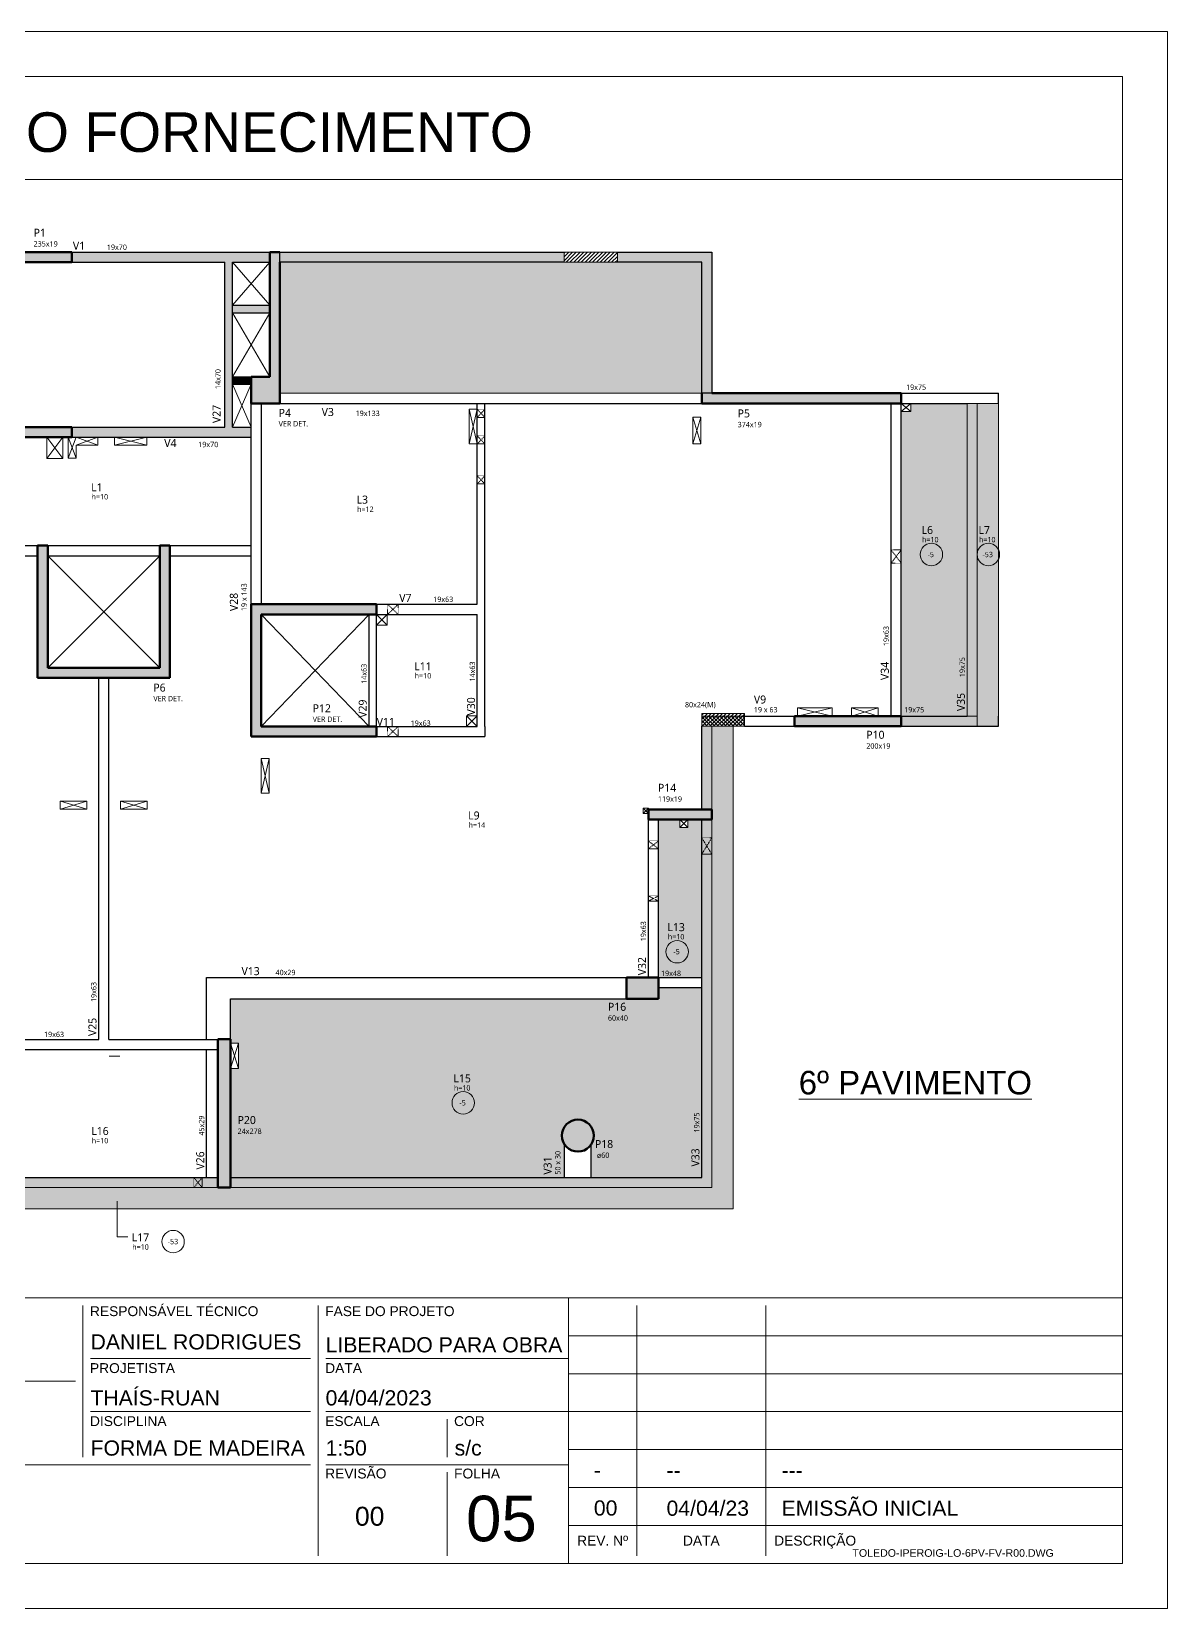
# Model space of a CAD drawing. Extents: x -20676 to 4767, y -817 to 14640.
# Drawn here: x -18363 to -17606, y 7532 to 8582 of the extents above; entities that cross this region are included whole.
import ezdxf
from ezdxf.enums import TextEntityAlignment as Align

# ---------------------------------------------------------------- set-up
doc = ezdxf.new("R2010")
doc.units = 0
doc.linetypes.add('Traço', pattern=[0.635, 0.3175, -0.3175])
doc.layers.get('0').update_dxf_attribs({"lineweight": 13})
doc.layers.add('A-DETL', color=7, linetype='Continuous', lineweight=18, true_color=0x00a600)
for name, color, linetype, lineweight in [('A-DETL-GENF', 7, 'Continuous', 18), ('A-FLOR', 7, 'Continuous', 18), ('A-FLOR-IDEN', 7, 'Continuous', 9), ('A-GENM', 7, 'Continuous', 18), ('A-GENM-HDLN', 7, 'Traço', 18), ('contorno de painel', 7, 'Continuous', 13), ('FOLHA MB', 7, 'Continuous', 13), ('S-BEAM', 7, 'Continuous', 18), ('S-BEAM-IDEN', 7, 'Continuous', 9), ('S-COLS', 7, 'Continuous', 18), ('S-COLS-HDLN', 7, 'Traço', 18), ('S-COLS-IDEN', 7, 'Continuous', 9)]:
    doc.layers.add(name, color=color, linetype=linetype, lineweight=lineweight)
doc.styles.add('Gadugi', font='gadugi.ttf', dxfattribs={"height": 15})
doc.styles.add('Gadugi_1', font='gadugi.ttf', dxfattribs={"height": 10})
doc.styles.add('Gadugi_2', font='gadugi.ttf', dxfattribs={"height": 22.5})
doc.styles.add('MB_C01', font='arial.ttf', dxfattribs={"height": 1.3})
doc.styles.add('MB_C02', font='arial.ttf', dxfattribs={"height": 2})
doc.styles.add('MB_C03', font='arial.ttf', dxfattribs={"height": 2.5})
doc.styles.add('MB_C04', font='arial.ttf', dxfattribs={"height": 6})
doc.styles.add('RICARDO', font='arial.ttf', dxfattribs={"width": 0.8})
doc.styles.add('TQS_ARIAL', font='arial.ttf')
pattern_1 = [(45, (-18012.9816, 17901.9536), (-3.535534, 3.535534), [])]

# ---------------------------------------------------------------- blocks, each defined once
blk = doc.blocks.new('A$Ceb89ac90')
at = {"color": 1}
for p, q in [((1086.3, 356.7), (70, 356.7)), ((763, 351.7), (763, 250.7)), ((919.6, 351.7), (919.6, 185)), ((1086.3, 356.7), (1086.3, 179.9)), ((1455, 356.7), (1086.3, 356.7)), ((1131.8, 185), (1131.8, 351.7)), ((1217.6, 351.7), (1217.6, 185)), ((1455, 331.5), (1086.3, 331.5)), ((914.6, 316.3), (768.1, 316.3)), ((1086.3, 316.3), (924.7, 316.3)), ((1455, 306.2), (1086.3, 306.2)), ((758, 301.2), (440.7, 301.2)), ((914.6, 281), (768.1, 281)), ((1086.3, 281), (924.7, 281)), ((1005.5, 275.9), (1005.5, 250.7)), ((1455, 281), (1086.3, 281)), ((1455, 255.7), (1086.3, 255.7)), ((914.6, 245.6), (440.7, 245.6)), ((1086.3, 245.6), (924.7, 245.6)), ((1005.5, 240.6), (1005.5, 185)), ((1455, 230.4), (1086.3, 230.4)), ((1455, 205.2), (1086.3, 205.2))]:
    blk.add_line(p, q, dxfattribs=at)
for points in [[(0, 1199.9), (0, 149.9), (1485, 149.9), (1485, 1199.9)], [(70, 1169.9), (70, 179.9), (1455, 179.9), (1455, 1169.9)]]:
    blk.add_lwpolyline(points, close=True, dxfattribs=at)
at = {"color": 6, "style": 'MB_C01'}
for s, height, p in [('RESPONSÁVEL TÉCNICO', 6.566, (767.7, 344.6)), ('FASE DO PROJETO', 6.566, (924.3, 344.6)), ('PROJETISTA', 6.57, (767.7, 306.7)), ('DATA', 6.57, (924.3, 306.7)), ('DISCIPLINA', 6.57, (767.7, 271.4)), ('ESCALA', 6.57, (924.3, 271.4)), ('COR', 6.57, (1010.1, 271.4)), ('REVISÃO', 6.57, (924.3, 236.5)), ('FOLHA', 6.57, (1010.1, 236.5))]:
    blk.add_text(s, height=height, dxfattribs=at).set_placement(p)
at = {"color": 5, "style": 'MB_C02'}
for s, p in [('DANIEL RODRIGUES', (768.1, 322.4)), ('FORMA DE MADEIRA', (768.1, 251.7))]:
    blk.add_text(s, height=10.102, dxfattribs=at).set_placement(p)
at = {"color": 6, "style": 'MB_C01'}
for s, p in [('DESCRIÇÃO', (1250.5, 195.1)), ('REV. Nº', (1109, 195.1)), ('DATA', (1174.7, 195.1))]:
    blk.add_text(s, height=6.57, dxfattribs=at).set_placement(p, align=Align.MIDDLE_CENTER)
at = {"insert": (1275.3, 189.4), "char_height": 5.051, "width": 210.818, "attachment_point": 1, "style": 'MB_C04'}
blk.add_mtext('TOLEDO-IPEROIG-LO-6PV-FV-R00.DWG', dxfattribs=at)
at = {"color": 5}
for tag, p, height, style in [('REV_05', (1103.1, 338.1), 10.1, 'MB_C02'), ('DATA_REV_05', (1151.5, 337.9), 10.1, 'MB_C02'), ('INFO_REV_05', (1228.1, 337.9), 10.1, 'MB_C02'), ('CLIENTE', (449.7, 328.8), 12.6, 'MB_C03'), ('FASE', (924.6, 320.5), 10.1, 'MB_C02'), ('REV_04', (1103.1, 312.8), 10.1, 'MB_C02'), ('DATA_REV_04', (1151.5, 312.7), 10.1, 'MB_C02'), ('INFO_REV_04', (1228.1, 312.7), 10.1, 'MB_C02'), ('PROJETISTA', (768, 285.1), 10.1, 'MB_C02'), ('DATA', (924.6, 285.1), 10.1, 'MB_C02'), ('REV_03', (1103.1, 287.6), 10.1, 'MB_C02'), ('DATA_REV_03', (1151.5, 287.4), 10.1, 'MB_C02'), ('INFO_REV_03', (1228.1, 287.4), 10.1, 'MB_C02'), ('OBRA', (449.7, 273.3), 12.6, 'MB_C03'), ('REV_02', (1103.1, 262.3), 10.1, 'MB_C02'), ('DATA_REV_02', (1151.5, 262.1), 10.1, 'MB_C02'), ('INFO_REV_02', (1228.1, 262.1), 10.1, 'MB_C02'), ('ESC', (924.6, 251.8), 10.1, 'MB_C02'), ('COR', (1010.5, 251.8), 10.1, 'MB_C02'), ('REV_01', (1103.1, 237.1), 10.1, 'MB_C02'), ('DATA_REV_01', (1151.5, 236.9), 10.1, 'MB_C02'), ('INFO_REV_01', (1228.1, 236.9), 10.1, 'MB_C02'), ('PAVIMENTO', (449.7, 215.3), 12.6, 'MB_C03'), ('FL', (1018.1, 194.7), 30.3, 'MB_C04'), ('REV_00', (1103.1, 211.8), 10.1, 'MB_C02'), ('DATA_REV_00', (1151.5, 211.6), 10.1, 'MB_C02'), ('EMISSÃO_INICIAL', (1228.1, 211.6), 10.1, 'MB_C02'), ('REV', (944.1, 205), 12.6, 'MB_C03')]:
    blk.add_attdef(tag, p, '', height=height, dxfattribs=dict(at, style=style))
at = {"color": 6, "style": 'MB_C02'}
for tag, p in [('ENDEREÇO_CLIENTE', (449.7, 307.8)), ('ENDEREÇO_OBRA', (449.7, 252.7)), ('TIPO_DE_PROJETO', (449.7, 192.3))]:
    blk.add_attdef(tag, p, '', height=10.1, dxfattribs=at)
blk = doc.blocks.new('PED_FURO_RETANGULAR_R04_2020 _INSTÂNCIA_ - FURO RET-3739415-PL K 100 - FORMA DO 6º PAVIMENTO')
at = {"layer": 'A-GENM-HDLN'}
for p, q in [((-8, 9.5), (8, -9.5)), ((-8, -9.5), (8, 9.5)), ((-8, -9.5), (-8, 9.5)), ((8, 9.5), (8, -9.5)), ((8, -9.5), (-8, -9.5))]:
    blk.add_line(p, q, dxfattribs=at)
blk = doc.blocks.new('PED_FURO_RETANGULAR_R04_2020 _INSTÂNCIA_ - FURO RET-3739772-PL K 100 - FORMA DO 6º PAVIMENTO')
at = {"layer": 'A-GENM-HDLN'}
for p, q in [((-15.5, 9.5), (15.5, -9.5)), ((-15.5, -9.5), (15.5, 9.5)), ((-15.5, -9.5), (-15.5, 9.5)), ((15.5, 9.5), (15.5, -9.5)), ((15.5, -9.5), (-15.5, -9.5))]:
    blk.add_line(p, q, dxfattribs=at)
blk = doc.blocks.new('PED_FURO_CIRCULAR_R04_2020 _INSTÂNCIA_ - FURO CIRC-3743613-PL K 100 - FORMA DO 6º PAVIMENTO')
at = {"layer": 'A-GENM-HDLN'}
for p, q in [((5, -9.5), (-5, 9.5)), ((-5, -9.5), (5, 9.5)), ((-5, -9.5), (-5, 9.5)), ((5, 9.5), (5, -9.5))]:
    blk.add_line(p, q, dxfattribs=at)
blk = doc.blocks.new('PED_FURO_CIRCULAR_R04_2020 _INSTÂNCIA_ - FURO CIRC-3743808-PL K 100 - FORMA DO 6º PAVIMENTO')
at = {"layer": 'A-GENM-HDLN'}
for p, q in [((7.5, -9.5), (-7.5, 9.5)), ((-7.5, -9.5), (7.5, 9.5)), ((-7.5, -9.5), (-7.5, 9.5)), ((7.5, 9.5), (7.5, -9.5))]:
    blk.add_line(p, q, dxfattribs=at)
blk = doc.blocks.new('PED_FURO_CIRCULAR_R04_2020 _INSTÂNCIA_ - FURO CIRC-3745546-PL K 100 - FORMA DO 6º PAVIMENTO')
at = {"layer": 'A-GENM-HDLN'}
for p, q in [((7.5, -7), (-7.5, 7)), ((-7.5, -7), (7.5, 7)), ((-7.5, -7), (-7.5, 7)), ((7.5, 7), (7.5, -7))]:
    blk.add_line(p, q, dxfattribs=at)
blk = doc.blocks.new('PED_FURO_CIRCULAR_R04_2020 _INSTÂNCIA_ - FURO CIRC-3745760-PL K 100 - FORMA DO 6º PAVIMENTO')
at = {"layer": 'A-GENM-HDLN'}
for p, q in [((7.5, -7), (-7.5, 7)), ((-7.5, -7), (7.5, 7)), ((-7.5, -7), (-7.5, 7)), ((7.5, 7), (7.5, -7))]:
    blk.add_line(p, q, dxfattribs=at)
blk = doc.blocks.new('PED_FURO_RETANGULAR_R04_2020 _INSTÂNCIA_ - FURO RET-3746569-PL K 100 - FORMA DO 6º PAVIMENTO')
at = {"layer": 'A-GENM-HDLN'}
for p, q in [((-10, 9.5), (10, -9.5)), ((-10, -9.5), (10, 9.5)), ((-10, -9.5), (-10, 9.5)), ((10, 9.5), (10, -9.5))]:
    blk.add_line(p, q, dxfattribs=at)
blk = doc.blocks.new('PED_FURO_RETANGULAR_R04_2020 _INSTÂNCIA_ - FURO RET-3744103-PL K 100 - FORMA DO 6º PAVIMENTO')
at = {"layer": 'A-GENM-HDLN'}
for p, q in [((-12.5, 9.5), (12.5, -9.5)), ((-12.5, -9.5), (12.5, 9.5)), ((-12.5, -9.5), (-12.5, 9.5)), ((12.5, 9.5), (12.5, -9.5))]:
    blk.add_line(p, q, dxfattribs=at)
blk = doc.blocks.new('PED_TAG_PILAR_R03 - PILAR VER DET_-2523782-PL K 100 - FORMA DO 6º PAVIMENTO')
at = {"layer": 'S-COLS-IDEN', "insert": (0.115, -0.625), "char_height": 0.2, "width": 1.37089, "attachment_point": 1, "style": 'Gadugi_2'}
blk.add_mtext('VER DET.', dxfattribs=at)
blk = doc.blocks.new('PED_TAG_LAJE_R01 - TÍTULO_ESPESSURA_REBAIXO-2413107-PL K 100 - FORMA DO 6º PAVIMENTO')
at = {"layer": 'A-FLOR-IDEN'}
blk.add_circle((-0.108, -0.761), 0.421, dxfattribs=at)
blk = doc.blocks.new('PED_TAG_LAJE_R01 - TÍTULO_ESPESSURA_REBAIXO _LADO_-2413119-PL K 100 - FORMA DO 6º PAVIMENTO')
at = {"layer": 'A-FLOR-IDEN'}
blk.add_circle((1.073, 0), 0.421, dxfattribs=at)
blk = doc.blocks.new('SES')
at = {"layer": 'A-DETL', "linetype": 'Continuous', "transparency": 33554495}
blk.add_hatch(color=7, dxfattribs=at).paths.add_polyline_path([(-16395, 17706.2), (-16376, 17706.2), (-16376, 18292.2), (-16395, 18292.2)], flags=0)
at = {"layer": 'A-DETL-GENF'}
h = blk.add_hatch(dxfattribs=at)
h.set_pattern_fill('FP_2', style=0, pattern_type=2)
h.set_pattern_definition(pattern_1)
h.paths.add_polyline_path([(-17050.5, 18556.7), (-17050.5, 18575.7), (-17150.5, 18575.7), (-17150.5, 18556.7)], flags=0)
h = blk.add_hatch(dxfattribs=at)
h.set_pattern_fill('FP_2', style=0, pattern_type=2)
h.set_pattern_definition(pattern_1)
h.paths.add_polyline_path([(-16812.5, 17706.2), (-16812.5, 17711.2), (-16892.5, 17711.2), (-16892.5, 17706.2)], flags=0)
h = blk.add_hatch(dxfattribs=at)
h.set_pattern_fill('FP_1', style=0, pattern_type=2)
h.set_pattern_definition([(45, (-18012.9816, 17901.9536), (-3.535534, 3.535534), []), (135, (-18012.9816, 17901.9536), (-3.535534, -3.535534), [])])
h.paths.add_polyline_path([(-16812.5, 17687.2), (-16812.5, 17706.2), (-16892.5, 17706.2), (-16892.5, 17687.2)], flags=0)
at = {"layer": 'A-FLOR', "transparency": 33554495}
for points in [[(-17578.6, 18311.2), (-16892.5, 18311.2), (-16892.5, 18556.7), (-17683, 18556.7), (-17683, 18311.2)], [(-16395, 17706.2), (-16395, 18292.2), (-16500.6, 18292.2), (-16500.6, 18277.3), (-16518.5, 18277.3), (-16518.5, 17706.2), (-16454.6, 17706.2)], [(-16376, 17706.2), (-16336, 17706.2), (-16336, 18292.2), (-16376, 18292.2)], [(-19192.5, 16782.2), (-16833.5, 16782.2), (-16833.5, 17687.2), (-16873.5, 17687.2), (-16873.5, 16822.2), (-19152.5, 16822.2), (-19152.5, 17687.2), (-19192.5, 17687.2), (-19192.5, 17090.3)], [(-16973.5, 17216.2), (-16892.5, 17216.2), (-16892.5, 17512.2), (-16918.5, 17512.2), (-16918.5, 17497.3), (-16933.5, 17497.3), (-16933.5, 17512.2), (-16973.5, 17512.2), (-16973.5, 17343.1)], [(-17775.5, 16841.2), (-17149.5, 16841.2), (-17149.5, 16903.1), (-17152.2, 16908.3), (-17153.9, 16913.9), (-17154.5, 16919.7), (-17153.9, 16925.6), (-17152.2, 16931.2), (-17149.4, 16936.4), (-17145.7, 16940.9), (-17141.1, 16944.6), (-17136, 16947.4), (-17130.3, 16949.1), (-17124.5, 16949.7), (-17118.6, 16949.1), (-17113, 16947.4), (-17107.8, 16944.6), (-17103.3, 16940.9), (-17099.5, 16936.4), (-17096.8, 16931.2), (-17095.1, 16925.6), (-17094.5, 16919.7), (-17095.1, 16913.9), (-17096.8, 16908.2), (-17099.5, 16903), (-17099.5, 16841.2), (-16892.5, 16841.2), (-16892.5, 17197.2), (-16973.5, 17197.2), (-16973.5, 17176.2), (-17775.5, 17176.2), (-17775.5, 17093.3), (-17760.6, 17093.3), (-17760.6, 17045.3), (-17775.5, 17045.3)]]:
    blk.add_hatch(color=7, dxfattribs=at).paths.add_polyline_path(points, flags=0)
at = {"layer": 'S-BEAM'}
for points in [[(-17772, 18556.7), (-17702, 18556.7), (-17702, 18575.7), (-18073, 18575.7), (-18073, 18556.7), (-17786, 18556.7)], [(-17772, 18247.7), (-17772, 18556.7), (-17786, 18556.7), (-17786, 18247.7)], [(-17772, 18462.2), (-17702, 18462.2), (-17702, 18476.2), (-17772, 18476.2)], [(-17772, 18328.2), (-17737, 18328.2), (-17737, 18342.2), (-17772, 18342.2)], [(-17953.3, 18228.7), (-17737, 18228.7), (-17737, 18247.7), (-18073, 18247.7), (-18073, 18228.7)]]:
    blk.add_hatch(color=7, dxfattribs=at).paths.add_polyline_path(points, flags=0)
at = {"layer": 'S-BEAM', "transparency": 33554495}
h = blk.add_hatch(color=7, dxfattribs=at)
h.paths.add_polyline_path([(-17683, 18556.7), (-17150.5, 18556.7), (-17150.5, 18575.7), (-17683, 18575.7)], flags=0)
h.paths.add_polyline_path([(-16873.5, 18556.7), (-16873.5, 18575.7), (-17050.5, 18575.7), (-17050.5, 18556.7), (-16892.5, 18556.7)], flags=0)
for points in [[(-16873.5, 18311.2), (-16873.5, 18556.7), (-16892.5, 18556.7), (-16892.5, 18311.2)], [(-16336, 17687.2), (-16336, 17706.2), (-16518.5, 17706.2), (-16518.5, 17687.2), (-16454.6, 17687.2)], [(-16873.5, 17531.2), (-16873.5, 17687.2), (-16892.5, 17687.2), (-16892.5, 17531.2)], [(-16873.5, 16841.2), (-16873.5, 17512.2), (-16892.5, 17512.2), (-16892.5, 16841.2)], [(-17953.3, 16822.2), (-17799.5, 16822.2), (-17799.5, 16841.2), (-18226.5, 16841.2), (-18226.5, 16822.2)], [(-17203.9, 16822.2), (-16873.5, 16822.2), (-16873.5, 16841.2), (-17775.5, 16841.2), (-17775.5, 16822.2)]]:
    blk.add_hatch(color=7, dxfattribs=at).paths.add_polyline_path(points, flags=0)
at = {"layer": 'S-COLS'}
for points in [[(-18073, 18556.7), (-18073, 18575.7), (-18308, 18575.7), (-18308, 18556.7)], [(-17737, 18292.2), (-17683, 18292.2), (-17683, 18575.7), (-17702, 18575.7), (-17702, 18342.2), (-17737, 18342.2)], [(-18073, 18228.7), (-18073, 18247.7), (-18289, 18247.7), (-18289, 18408.7), (-18308, 18408.7), (-18308, 18228.7), (-18289, 18228.7)], [(-16892.5, 18292.2), (-16518.5, 18292.2), (-16518.5, 18311.2), (-16892.5, 18311.2)], [(-18137, 17777.7), (-17889, 17777.7), (-17889, 18025.7), (-17908, 18025.7), (-17908, 17796.7), (-18118, 17796.7), (-18118, 18025.7), (-18137, 18025.7), (-18137, 17848.8)], [(-17502, 17667.7), (-17502, 17686.7), (-17718, 17686.7), (-17718, 17896.7), (-17502, 17896.7), (-17502, 17915.7), (-17737, 17915.7), (-17737, 17667.7), (-17578.6, 17667.7)], [(-16518.5, 17687.2), (-16518.5, 17706.2), (-16718.5, 17706.2), (-16718.5, 17687.2)], [(-16873.5, 17512.2), (-16873.5, 17531.2), (-16992.5, 17531.2), (-16992.5, 17512.2)], [(-16973.5, 17176.2), (-16973.5, 17216.2), (-17033.5, 17216.2), (-17033.5, 17176.2)], [(-17775.5, 16822.2), (-17775.5, 17100.7), (-17799.5, 17100.7), (-17799.5, 16822.2)], [(-17124.5, 16889.7), (-17118.6, 16890.3), (-17113, 16892), (-17107.8, 16894.8), (-17103.3, 16898.5), (-17099.5, 16903), (-17096.8, 16908.2), (-17095.1, 16913.9), (-17094.5, 16919.7), (-17095.1, 16925.6), (-17096.8, 16931.2), (-17099.5, 16936.4), (-17103.3, 16940.9), (-17107.8, 16944.6), (-17113, 16947.4), (-17118.6, 16949.1), (-17124.5, 16949.7), (-17130.3, 16949.1), (-17136, 16947.4), (-17141.1, 16944.6), (-17145.7, 16940.9), (-17149.4, 16936.4), (-17152.2, 16931.2), (-17153.9, 16925.6), (-17154.5, 16919.7), (-17153.9, 16913.9), (-17152.2, 16908.2), (-17149.4, 16903), (-17145.7, 16898.5), (-17141.1, 16894.8), (-17136, 16892), (-17130.3, 16890.3)]]:
    blk.add_hatch(color=7, dxfattribs=at).paths.add_polyline_path(points, flags=0)
at = {"color": 7, "lineweight": 18}
for p, q in [((-17328.1, 18216.3), (-17313, 18281.2)), ((-17328.1, 18281.2), (-17313, 18216.3)), ((-16500.6, 18292.2), (-16518.5, 18277.3)), ((-16518.5, 18292.2), (-16500.6, 18277.3)), ((-16909, 18216.2), (-16894.1, 18266.2)), ((-16909, 18266.2), (-16894.1, 18216.2)), ((-18119.5, 18188.7), (-18089.5, 18228.7)), ((-18119.5, 18228.7), (-18089.5, 18188.7)), ((-18079.6, 18189.8), (-18064.6, 18228.7)), ((-18064.6, 18189.8), (-18079.6, 18228.7)), ((-18064.5, 18228.7), (-18024.5, 18213.8)), ((-18064.5, 18213.8), (-18024.5, 18228.7)), ((-17932.1, 18228.7), (-17993.2, 18213.7)), ((-17993.2, 18228.7), (-17932.1, 18213.7)), ((-17908, 18006.7), (-18118, 17796.7)), ((-18118, 18006.7), (-17908, 17796.7)), ((-17516, 17896.7), (-17718, 17686.7)), ((-17718, 17896.7), (-17516, 17686.7)), ((-17482, 17896.7), (-17502, 17876.8)), ((-17502, 17896.7), (-17482, 17876.8)), ((-17313, 17706.8), (-17333.2, 17686.7)), ((-17333.2, 17706.8), (-17313, 17686.7)), ((-16712.7, 17706.2), (-16647.8, 17721.3)), ((-16647.8, 17706.2), (-16712.7, 17721.3)), ((-16561.5, 17721.3), (-16611.5, 17706.2)), ((-16611.5, 17721.3), (-16561.5, 17706.2)), ((-17717.9, 17561.5), (-17703.1, 17626.5)), ((-17717.9, 17626.5), (-17703.1, 17561.5)), ((-18044.5, 17546.7), (-18094.4, 17531.7)), ((-18094.4, 17546.7), (-18044.5, 17531.7)), ((-17931.7, 17546.7), (-17981.6, 17531.7)), ((-17981.6, 17546.7), (-17931.7, 17531.7)), ((-17002.5, 17523.8), (-16992.5, 17533.8)), ((-17002.5, 17533.8), (-16992.5, 17523.8)), ((-16933.5, 17497.3), (-16918.5, 17512.2)), ((-16933.5, 17512.2), (-16918.5, 17497.3)), ((-17775.5, 17045.3), (-17760.6, 17093.3)), ((-17775.5, 17093.3), (-17760.6, 17045.3))]:
    blk.add_line(p, q, dxfattribs=at)
at = {"layer": 'A-DETL', "color": 7, "linetype": 'Continuous'}
for p, q in [((-17050.5, 18575.7), (-17150.5, 18575.7)), ((-17150.5, 18575.7), (-17150.5, 18556.7)), ((-17050.5, 18556.7), (-17050.5, 18575.7)), ((-17772, 18556.7), (-17702, 18476.2)), ((-17702, 18556.7), (-17772, 18476.2)), ((-17150.5, 18556.7), (-17050.5, 18556.7)), ((-17702, 18462.2), (-17772, 18342.2)), ((-17772, 18462.2), (-17702, 18342.2)), ((-17737, 18328.2), (-17772, 18247.7)), ((-17772, 18328.2), (-17737, 18247.7)), ((-16812.5, 17711.2), (-16892.5, 17711.2)), ((-16892.5, 17711.2), (-16892.5, 17706.2)), ((-16892.5, 17706.2), (-16892.5, 17687.2)), ((-16892.5, 17706.2), (-16812.5, 17706.2)), ((-16812.5, 17706.2), (-16812.5, 17711.2)), ((-16812.5, 17687.2), (-16812.5, 17706.2)), ((-16892.5, 17687.2), (-16812.5, 17687.2)), ((-17987.7, 16730.2), (-17987.7, 16796.9))]:
    blk.add_line(p, q, dxfattribs=at)
at = {"layer": 'A-DETL', "color": 7}
for p, q in [((-16892.5, 18311.2), (-17683, 18311.2)), ((-16395, 18292.2), (-16395, 17706.2)), ((-16395, 17706.2), (-16395, 18292.2)), ((-16376, 17687.2), (-16376, 18292.2)), ((-16873.5, 17687.2), (-16873.5, 16822.2)), ((-16873.5, 16822.2), (-19152.5, 16822.2)), ((-17967.7, 16730.2), (-17987.7, 16730.2))]:
    blk.add_line(p, q, dxfattribs=at)
at = {"layer": 'A-FLOR', "color": 7}
for p, q in [((-17313, 18281.2), (-17328.1, 18281.2)), ((-17328.1, 18281.2), (-17328.1, 18216.2)), ((-16518.5, 18277.3), (-16500.6, 18277.3)), ((-16500.6, 18277.3), (-16500.6, 18292.2)), ((-16336, 18292.2), (-16336, 17706.2)), ((-16894, 18266.2), (-16909, 18266.2)), ((-16909, 18266.2), (-16909, 18216.2)), ((-16894, 18216.2), (-16894, 18266.2)), ((-18119.5, 18228.7), (-18119.5, 18188.7)), ((-18089.5, 18188.7), (-18089.5, 18228.7)), ((-18079.6, 18228.7), (-18079.6, 18189.8)), ((-18064.6, 18189.8), (-18064.6, 18213.8)), ((-18064.6, 18213.8), (-18024.4, 18213.8)), ((-18024.4, 18213.8), (-18024.4, 18228.7)), ((-17993.2, 18228.7), (-17993.2, 18213.7)), ((-17993.2, 18213.7), (-17932.1, 18213.7)), ((-17932.1, 18213.7), (-17932.1, 18228.7)), ((-17328.1, 18216.2), (-17313, 18216.2)), ((-16909, 18216.2), (-16894, 18216.2)), ((-18119.5, 18188.7), (-18089.5, 18188.7)), ((-18079.6, 18189.8), (-18064.6, 18189.8)), ((-17482, 17876.8), (-17482, 17896.7)), ((-17502, 17876.8), (-17482, 17876.8)), ((-17313, 17706.8), (-17333.2, 17706.8)), ((-17333.2, 17706.8), (-17333.2, 17686.7)), ((-16647.7, 17721.3), (-16712.7, 17721.3)), ((-16712.7, 17721.3), (-16712.7, 17706.2)), ((-16647.7, 17706.2), (-16647.7, 17721.3)), ((-16561.5, 17721.3), (-16611.5, 17721.3)), ((-16611.5, 17721.3), (-16611.5, 17706.2)), ((-16561.5, 17706.2), (-16561.5, 17721.3)), ((-16833.5, 17687.2), (-16833.5, 16782.2)), ((-17717.9, 17626.5), (-17717.9, 17561.5)), ((-17703.1, 17626.5), (-17717.9, 17626.5)), ((-17703.1, 17561.5), (-17703.1, 17626.5)), ((-17717.9, 17561.5), (-17703.1, 17561.5)), ((-18044.5, 17546.7), (-18094.5, 17546.7)), ((-18094.5, 17546.7), (-18094.5, 17531.7)), ((-18094.5, 17531.7), (-18044.5, 17531.7)), ((-18044.5, 17531.7), (-18044.5, 17546.7)), ((-17931.7, 17546.7), (-17981.7, 17546.7)), ((-17981.7, 17546.7), (-17981.7, 17531.7)), ((-17981.7, 17531.7), (-17931.7, 17531.7)), ((-17931.7, 17531.7), (-17931.7, 17546.7)), ((-16992.5, 17533.8), (-17002.5, 17533.8)), ((-17002.5, 17533.8), (-17002.5, 17523.8)), ((-16992.5, 17531.2), (-16992.5, 17533.8)), ((-17002.5, 17523.8), (-16992.5, 17523.8)), ((-16933.5, 17512.2), (-16933.5, 17497.3)), ((-16918.5, 17497.3), (-16918.5, 17512.2)), ((-16933.5, 17497.3), (-16918.5, 17497.3)), ((-17760.6, 17093.3), (-17775.5, 17093.3)), ((-17760.6, 17045.3), (-17760.6, 17093.3)), ((-17983.2, 17068.8), (-18003.2, 17068.8)), ((-17775.5, 17045.3), (-17760.6, 17045.3)), ((-16833.5, 16782.2), (-19192.5, 16782.2))]:
    blk.add_line(p, q, dxfattribs=at)
for start, end in [(200.6005, 202.3715), (337.6285, 339.3995), (210.3088, 213.5573), (326.4427, 329.6912)]:
    blk.add_arc((-17124.5, 16919.7), 30, start, end, dxfattribs=at)
at = {"layer": 'contorno de painel', "color": 7}
for points in [[(-16336, 18311.2), (-16518.5, 18311.2), (-16518.5, 18292.2), (-16336, 18292.2)], [(-16812.5, 17687.2), (-16718.5, 17687.2), (-16718.5, 17706.2), (-16812.5, 17706.2)], [(-16376, 17687.2), (-16518.5, 17687.2), (-16518.5, 17706.2), (-16376, 17706.2)]]:
    blk.add_lwpolyline(points, close=True, dxfattribs=at)
at = {"layer": 'S-BEAM', "color": 7, "lineweight": 25}
for p, q in [((-18073, 18575.7), (-17702, 18575.7)), ((-17683, 18556.7), (-17683, 18575.7)), ((-17683, 18575.7), (-17150.5, 18575.7)), ((-17050.5, 18575.7), (-16873.5, 18575.7)), ((-16873.5, 18575.7), (-16873.5, 18556.7)), ((-18073, 18556.7), (-17786, 18556.7)), ((-17786, 18247.7), (-17786, 18556.7)), ((-17772, 18556.7), (-17702, 18556.7)), ((-17772, 18247.7), (-17772, 18556.7)), ((-17150.5, 18556.7), (-17683, 18556.7)), ((-16892.5, 18556.7), (-17050.5, 18556.7)), ((-16892.5, 18311.2), (-16892.5, 18556.7)), ((-16873.5, 18556.7), (-16873.5, 18311.2)), ((-17772, 18476.2), (-17702, 18476.2)), ((-17772, 18462.2), (-17702, 18462.2)), ((-17772, 18342.2), (-17737, 18342.2)), ((-17772, 18328.2), (-17737, 18328.2)), ((-16873.5, 18311.2), (-16892.5, 18311.2)), ((-16518.5, 18311.2), (-16336, 18311.2)), ((-16336, 18292.2), (-16336, 18311.2)), ((-17737, 17915.7), (-17737, 18292.2)), ((-17737, 18292.2), (-17718, 18292.2)), ((-17718, 18292.2), (-17718, 17915.7)), ((-17683, 18292.2), (-16892.5, 18292.2)), ((-17313, 17915.7), (-17313, 18292.2)), ((-17299, 17686.7), (-17299, 18292.2)), ((-16537.5, 17706.2), (-16537.5, 18292.2)), ((-16518.5, 17706.2), (-16518.5, 18292.2)), ((-16518.5, 18292.2), (-16395, 18292.2)), ((-18073, 18247.7), (-17786, 18247.7)), ((-17772, 18247.7), (-17737, 18247.7)), ((-18073, 18228.7), (-17737, 18228.7)), ((-18289, 18025.7), (-18137, 18025.7)), ((-18289, 18006.7), (-18137, 18006.7)), ((-18118, 18025.7), (-17908, 18025.7)), ((-18118, 18006.7), (-17908, 18006.7)), ((-17889, 18025.7), (-17737, 18025.7)), ((-17889, 18006.7), (-17737, 18006.7)), ((-17718, 17915.7), (-17737, 17915.7)), ((-17502, 17915.7), (-17313, 17915.7)), ((-17516, 17686.7), (-17516, 17896.7)), ((-17502, 17896.7), (-17313, 17896.7)), ((-17502, 17686.7), (-17502, 17896.7)), ((-17313, 17686.7), (-17313, 17896.7)), ((-18022.5, 17100.2), (-18022.5, 17777.7)), ((-18003.5, 17100.2), (-18003.5, 17777.7)), ((-16812.5, 17706.2), (-16718.5, 17706.2)), ((-16518.5, 17706.2), (-16395, 17706.2)), ((-16336, 17687.2), (-16336, 17706.2)), ((-17502, 17686.7), (-17313, 17686.7)), ((-17299, 17686.7), (-17299, 17667.7)), ((-16892.5, 17531.2), (-16892.5, 17687.2)), ((-16812.5, 17687.2), (-16718.5, 17687.2)), ((-16518.5, 17687.2), (-16336, 17687.2)), ((-17502, 17667.7), (-17299, 17667.7)), ((-16992.5, 17216.2), (-16992.5, 17512.2)), ((-16973.5, 17216.2), (-16973.5, 17512.2)), ((-16892.5, 16841.2), (-16892.5, 17512.2)), ((-17820.5, 17216.2), (-17775.5, 17216.2)), ((-17820.5, 17100.2), (-17820.5, 17216.2)), ((-17775.5, 17216.2), (-17033.5, 17216.2)), ((-16973.5, 17216.2), (-16892.5, 17216.2)), ((-17775.5, 17100.7), (-17775.5, 17176.2)), ((-17775.5, 17176.2), (-17033.5, 17176.2)), ((-16973.5, 17197.2), (-16892.5, 17197.2)), ((-18226.5, 17100.2), (-18022.5, 17100.2)), ((-18003.5, 17100.2), (-17799.5, 17100.2)), ((-18226.5, 17081.2), (-17799.5, 17081.2)), ((-17820.5, 16841.2), (-17820.5, 17081.2)), ((-17149.5, 16841.2), (-17149.5, 16903.1)), ((-17099.5, 16841.2), (-17099.5, 16903.1)), ((-18226.5, 16841.2), (-17799.5, 16841.2)), ((-17775.5, 16841.2), (-16892.5, 16841.2))]:
    blk.add_line(p, q, dxfattribs=at)
for start, end in [(223.0495, 224.8458), (235.3935, 236.1344), (303.8656, 304.6065), (315.1542, 316.9505)]:
    blk.add_arc((-17124.5, 16919.7), 30, start, end, dxfattribs=at)
at = {"layer": 'S-COLS', "color": 7, "lineweight": 50}
for p, q in [((-18308, 18575.7), (-18073, 18575.7)), ((-18073, 18575.7), (-18073, 18556.7)), ((-17702, 18342.2), (-17702, 18575.7)), ((-17702, 18575.7), (-17683, 18575.7)), ((-18073, 18556.7), (-18308, 18556.7)), ((-17683, 18556.7), (-17683, 18292.2)), ((-17737, 18292.2), (-17737, 18342.2)), ((-17737, 18342.2), (-17702, 18342.2)), ((-16892.5, 18292.2), (-16892.5, 18311.2)), ((-16873.5, 18311.2), (-16518.5, 18311.2)), ((-16518.5, 18311.2), (-16518.5, 18292.2)), ((-17683, 18292.2), (-17737, 18292.2)), ((-16518.5, 18292.2), (-16892.5, 18292.2)), ((-18289, 18247.7), (-18073, 18247.7)), ((-18073, 18247.7), (-18073, 18228.7)), ((-18073, 18228.7), (-18289, 18228.7)), ((-18137, 17777.7), (-18137, 18025.7)), ((-18137, 18025.7), (-18118, 18025.7)), ((-18118, 18025.7), (-18118, 17796.7)), ((-17908, 17796.7), (-17908, 18025.7)), ((-17908, 18025.7), (-17889, 18025.7)), ((-17889, 18025.7), (-17889, 17777.7)), ((-17737, 17667.7), (-17737, 17915.7)), ((-17737, 17915.7), (-17502, 17915.7)), ((-17502, 17915.7), (-17502, 17896.7)), ((-17502, 17896.7), (-17718, 17896.7)), ((-17718, 17896.7), (-17718, 17686.7)), ((-18118, 17796.7), (-17908, 17796.7)), ((-17889, 17777.7), (-18137, 17777.7)), ((-16718.5, 17687.2), (-16718.5, 17706.2)), ((-16718.5, 17706.2), (-16518.5, 17706.2)), ((-16518.5, 17706.2), (-16518.5, 17687.2)), ((-17718, 17686.7), (-17502, 17686.7)), ((-17502, 17686.7), (-17502, 17667.7)), ((-16518.5, 17687.2), (-16718.5, 17687.2)), ((-17502, 17667.7), (-17737, 17667.7)), ((-16992.5, 17512.2), (-16992.5, 17531.2)), ((-16992.5, 17531.2), (-16873.5, 17531.2)), ((-16873.5, 17531.2), (-16873.5, 17512.2)), ((-16873.5, 17512.2), (-16992.5, 17512.2)), ((-17033.5, 17176.2), (-17033.5, 17216.2)), ((-17033.5, 17216.2), (-16973.5, 17216.2)), ((-16973.5, 17216.2), (-16973.5, 17176.2)), ((-16973.5, 17176.2), (-17033.5, 17176.2)), ((-17799.5, 16822.2), (-17799.5, 17100.7)), ((-17799.5, 17100.7), (-17775.5, 17100.7)), ((-17775.5, 17100.7), (-17775.5, 16822.2)), ((-17775.5, 16822.2), (-17799.5, 16822.2))]:
    blk.add_line(p, q, dxfattribs=at)
at = {"layer": 'S-COLS', "color": 7}
for p, q in [((-17683, 18575.7), (-17683, 18556.7)), ((-16892.5, 18311.2), (-16873.5, 18311.2))]:
    blk.add_line(p, q, dxfattribs=at)
at = {"layer": 'S-COLS', "color": 7, "lineweight": 50}
for start, end in [(0, 180), (180, 0)]:
    blk.add_arc((-17124.5, 16919.7), 30, start, end, dxfattribs=at)
at = {"layer": 'S-COLS-HDLN', "color": 7}
blk.add_line((-17799.5, 17100.2), (-17775.5, 17100.2), dxfattribs=at)
at = {"layer": 'A-FLOR-IDEN', "color": 7, "xscale": 49.99999999999998, "yscale": 49.99999999999998, "zscale": 49.99999999999998}
for name, p in [('PED_TAG_LAJE_R01 - TÍTULO_ESPESSURA_REBAIXO-2413107-PL K 100 - FORMA DO 6º PAVIMENTO', (-16456.7, 18047)), ('PED_TAG_LAJE_R01 - TÍTULO_ESPESSURA_REBAIXO-2413107-PL K 100 - FORMA DO 6º PAVIMENTO', (-16349.9, 18047)), ('PED_TAG_LAJE_R01 - TÍTULO_ESPESSURA_REBAIXO-2413107-PL K 100 - FORMA DO 6º PAVIMENTO', (-16933, 17302.5)), ('PED_TAG_LAJE_R01 - TÍTULO_ESPESSURA_REBAIXO-2413107-PL K 100 - FORMA DO 6º PAVIMENTO', (-17334, 17019.2)), ('PED_TAG_LAJE_R01 - TÍTULO_ESPESSURA_REBAIXO _LADO_-2413119-PL K 100 - FORMA DO 6º PAVIMENTO', (-17936.8, 16721))]:
    blk.add_blockref(name, p, dxfattribs=at)
at = {"layer": 'A-GENM', "color": 7, "linetype": 'Traço', "rotation": 89.9999999999999}
for name, p in [('PED_FURO_CIRCULAR_R04_2020 _INSTÂNCIA_ - FURO CIRC-3745546-PL K 100 - FORMA DO 6º PAVIMENTO', (-17306, 18273.6)), ('PED_FURO_CIRCULAR_R04_2020 _INSTÂNCIA_ - FURO CIRC-3745546-PL K 100 - FORMA DO 6º PAVIMENTO', (-17306, 18223.7)), ('PED_FURO_CIRCULAR_R04_2020 _INSTÂNCIA_ - FURO CIRC-3745760-PL K 100 - FORMA DO 6º PAVIMENTO', (-17306, 18148.8)), ('PED_FURO_RETANGULAR_R04_2020 _INSTÂNCIA_ - FURO RET-3744103-PL K 100 - FORMA DO 6º PAVIMENTO', (-16528, 18005.3)), ('PED_FURO_CIRCULAR_R04_2020 _INSTÂNCIA_ - FURO CIRC-3743808-PL K 100 - FORMA DO 6º PAVIMENTO', (-16983, 17464.7)), ('PED_FURO_RETANGULAR_R04_2020 _INSTÂNCIA_ - FURO RET-3739772-PL K 100 - FORMA DO 6º PAVIMENTO', (-16883, 17462.6)), ('PED_FURO_CIRCULAR_R04_2020 _INSTÂNCIA_ - FURO CIRC-3743613-PL K 100 - FORMA DO 6º PAVIMENTO', (-16983, 17364.2))]:
    blk.add_blockref(name, p, dxfattribs=at)
at = {"layer": 'A-GENM', "color": 7, "linetype": 'Traço'}
for name, p in [('PED_FURO_RETANGULAR_R04_2020 _INSTÂNCIA_ - FURO RET-3746569-PL K 100 - FORMA DO 6º PAVIMENTO', (-17471.2, 17906.2)), ('PED_FURO_RETANGULAR_R04_2020 _INSTÂNCIA_ - FURO RET-3746569-PL K 100 - FORMA DO 6º PAVIMENTO', (-17471.2, 17677.2)), ('PED_FURO_RETANGULAR_R04_2020 _INSTÂNCIA_ - FURO RET-3739415-PL K 100 - FORMA DO 6º PAVIMENTO', (-17836.5, 16831.7))]:
    blk.add_blockref(name, p, dxfattribs=at)
at = {"layer": 'S-COLS-IDEN', "color": 7, "xscale": 49.99999999999998, "yscale": 49.99999999999998, "zscale": 49.99999999999998}
for p in [(-17691.1, 18290.3), (-17925.8, 17775.2), (-17627.2, 17736.5)]:
    blk.add_blockref('PED_TAG_PILAR_R03 - PILAR VER DET_-2523782-PL K 100 - FORMA DO 6º PAVIMENTO', p, dxfattribs=at)
at = {"layer": 'A-FLOR-IDEN', "color": 7, "attachment_point": 1}
for s, insert, char_height, width, style in [('L1', (-18036.7, 18142.6), 15, 26.055, 'Gadugi'), ('h=10', (-18035.9, 18122.2), 10, 39.684, 'Gadugi_1'), ('L3', (-17539.2, 18119.4), 15, 26.055, 'Gadugi'), ('h=12', (-17538.4, 18098.9), 10, 39.684, 'Gadugi_1'), ('L6', (-16480.4, 18062.4), 15, 26.055, 'Gadugi'), ('L7', (-16373.7, 18062.4), 15, 26.055, 'Gadugi'), ('h=10', (-16479.7, 18041.9), 10, 39.684, 'Gadugi_1'), ('h=10', (-16372.9, 18041.9), 10, 39.684, 'Gadugi_1'), ('-5', (-16469.2, 18014), 10, 16.034, 'Gadugi_1'), ('-53', (-16366.2, 18014), 10, 25.253, 'Gadugi_1'), ('L11', (-17431.2, 17807.1), 15, 40.084, 'Gadugi'), ('h=10', (-17430.4, 17786.7), 10, 39.684, 'Gadugi_1'), ('L9', (-17330.1, 17527.3), 15, 26.055, 'Gadugi'), ('h=14', (-17329.3, 17506.9), 10, 39.684, 'Gadugi_1'), ('L13', (-16956.7, 17318), 15, 40.084, 'Gadugi'), ('h=10', (-16955.9, 17297.5), 10, 39.684, 'Gadugi_1'), ('-5', (-16945.5, 17269.6), 10, 16.034, 'Gadugi_1'), ('L15', (-17357.7, 17034.6), 15, 40.084, 'Gadugi'), ('h=10', (-17356.9, 17014.2), 10, 39.684, 'Gadugi_1'), ('-5', (-17346.5, 16986.3), 10, 16.034, 'Gadugi_1'), ('L16', (-18036.4, 16935.9), 15, 40.084, 'Gadugi'), ('h=10', (-18035.6, 16915.4), 10, 39.684, 'Gadugi_1'), ('L17', (-17960.5, 16736.5), 15, 40.084, 'Gadugi'), ('h=10', (-17959.7, 16716), 10, 39.684, 'Gadugi_1'), ('-53', (-17893.2, 16726.2), 10, 25.253, 'Gadugi_1')]:
    blk.add_mtext(s, dxfattribs=dict(at, insert=insert, char_height=char_height, width=width, style=style))
at = {"layer": 'S-BEAM-IDEN', "color": 7, "attachment_point": 1}
for s, insert, char_height, width, style in [('V1', (-18070.9, 18595.1), 15, 30.063, 'Gadugi'), ('19x70', (-18007.2, 18590), 10, 44.894, 'Gadugi_1'), ('19x75', (-16509.5, 18327.6), 10, 44.894, 'Gadugi_1'), ('V3', (-17604.7, 18283.6), 15, 30.063, 'Gadugi'), ('19x133', (-17541, 18278.6), 10, 54.114, 'Gadugi_1'), ('V4', (-17899.7, 18225.2), 15, 30.063, 'Gadugi'), ('19x70', (-17836, 18220.2), 10, 44.894, 'Gadugi_1'), ('V7', (-17459.3, 17935.1), 15, 30.063, 'Gadugi'), ('19x63', (-17395.6, 17930), 10, 44.894, 'Gadugi_1'), ('V9', (-16794.7, 17744.7), 15, 30.063, 'Gadugi'), ('19 x 63', (-16794.7, 17723.1), 10, 54.515, 'Gadugi_1'), ('19x75', (-16513, 17723.1), 10, 44.894, 'Gadugi_1'), ('V11', (-17501.6, 17702.8), 15, 44.093, 'Gadugi'), ('19x63', (-17437.9, 17697.8), 10, 44.894, 'Gadugi_1'), ('V13', (-17754.9, 17235.6), 15, 44.093, 'Gadugi'), ('40x29', (-17691.2, 17230.5), 10, 44.894, 'Gadugi_1'), ('19x48', (-16968.7, 17228.9), 10, 44.894, 'Gadugi_1'), ('19x63', (-18125, 17114.5), 10, 44.894, 'Gadugi_1')]:
    blk.add_mtext(s, dxfattribs=dict(at, insert=insert, char_height=char_height, width=width, style=style))
at = {"layer": 'S-BEAM-IDEN', "color": 7, "attachment_point": 1, "rotation": 90}
for s, insert, char_height, width, style in [('14x70', (-17804.2, 18319.1), 10, 44.894, 'Gadugi_1'), ('V27', (-17809.2, 18255.4), 15, 44.093, 'Gadugi'), ('19 x 143', (-17755.2, 17903), 10, 63.734, 'Gadugi_1'), ('V28', (-17776.8, 17903), 15, 44.093, 'Gadugi'), ('19x63', (-16551.8, 17837.4), 10, 44.894, 'Gadugi_1'), ('14x63', (-17530.3, 17766.7), 10, 44.894, 'Gadugi_1'), ('14x63', (-17327.3, 17771), 10, 44.894, 'Gadugi_1'), ('V34', (-16556.8, 17773.7), 15, 44.093, 'Gadugi'), ('19x75', (-16409.3, 17779.2), 10, 44.894, 'Gadugi_1'), ('V29', (-17535.3, 17703), 15, 44.093, 'Gadugi'), ('V30', (-17332.3, 17707.3), 15, 44.093, 'Gadugi'), ('V35', (-16414.3, 17715.5), 15, 44.093, 'Gadugi'), ('19x63', (-17006.8, 17284.1), 10, 44.894, 'Gadugi_1'), ('V32', (-17011.8, 17220.4), 15, 44.093, 'Gadugi'), ('19x63', (-18036.8, 17170.2), 10, 44.894, 'Gadugi_1'), ('V25', (-18041.8, 17106.5), 15, 44.093, 'Gadugi'), ('45x29', (-17834.8, 16919.8), 10, 44.894, 'Gadugi_1'), ('19x75', (-16906.8, 16925.5), 10, 44.894, 'Gadugi_1'), ('V26', (-17839.8, 16856.1), 15, 44.093, 'Gadugi'), ('50 x 30', (-17167.2, 16846.7), 10, 54.515, 'Gadugi_1'), ('V33', (-16911.8, 16861.8), 15, 44.093, 'Gadugi'), ('V31', (-17188.8, 16846.6), 15, 44.093, 'Gadugi')]:
    blk.add_mtext(s, dxfattribs=dict(at, insert=insert, char_height=char_height, width=width, style=style))
at = {"layer": 'S-COLS-IDEN', "color": 7, "attachment_point": 1}
for s, insert, char_height, width, style in [('235x19', (-18144.5, 18596.3), 10, 54.114, 'Gadugi_1'), ('P1', (-18144.5, 18619.7), 15, 28.46, 'Gadugi'), ('P4', (-17685.3, 18282), 15, 28.46, 'Gadugi'), ('P5', (-16825.1, 18281), 15, 28.46, 'Gadugi'), ('374x19', (-16825.1, 18257.6), 10, 54.114, 'Gadugi_1'), ('P6', (-17920.1, 17767), 15, 28.46, 'Gadugi'), ('P12', (-17621.5, 17728.3), 15, 42.489, 'Gadugi'), ('80x24(M)', (-16923.8, 17732.6), 10, 70.949, 'Gadugi_1'), ('P10', (-16584, 17678.6), 15, 42.489, 'Gadugi'), ('200x19', (-16584, 17655.1), 10, 54.114, 'Gadugi_1'), ('P14', (-16974.5, 17579.2), 15, 42.489, 'Gadugi'), ('119x19', (-16974.5, 17555.8), 10, 54.114, 'Gadugi_1'), ('60x40', (-17068.2, 17145.2), 10, 44.894, 'Gadugi_1'), ('P16', (-17068.2, 17168.7), 15, 42.489, 'Gadugi'), ('P20', (-17762.2, 16956.4), 15, 42.489, 'Gadugi'), ('24x278', (-17762.2, 16933), 10, 54.114, 'Gadugi_1'), ('P18', (-17092.6, 16911.5), 15, 42.489, 'Gadugi'), ('ø60', (-17088.8, 16888), 10, 28.46, 'Gadugi_1')]:
    blk.add_mtext(s, dxfattribs=dict(at, insert=insert, char_height=char_height, width=width, style=style))

msp = doc.modelspace()

# ---------------------------------------------------------------- linework, layer by layer
at = {"color": 0}
msp.add_line((-19021.38, 8483.8), (-17636.38, 8483.8), dxfattribs=at)

# ---------------------------------------------------------------- block references
ref = msp.add_blockref('A$Ceb89ac90', (-19091.4, 7382.32))
ref.add_attrib('INFO_REV_01', '---', (-17863.27, 7619.21), dxfattribs={"color": 5, "height": 10.102, "style": 'MB_C02'})
ref.add_attrib('DATA_REV_01', '--', (-17939.86, 7619.21), dxfattribs={"color": 5, "height": 10.102, "style": 'MB_C02'})
ref.add_attrib('REV_01', '-', (-17988.25, 7619.38), dxfattribs={"color": 5, "height": 10.1, "style": 'MB_C02'})
ref.add_attrib('EMISSÃO_INICIAL', 'EMISSÃO INICIAL', (-17863.27, 7593.96), dxfattribs={"color": 5, "height": 10.102, "style": 'MB_C02'})
ref.add_attrib('DATA_REV_00', '04/04/23', (-17939.86, 7593.96), dxfattribs={"color": 5, "height": 10.102, "style": 'MB_C02'})
ref.add_attrib('REV_00', '00', (-17988.25, 7594.12), dxfattribs={"color": 5, "height": 10.102, "style": 'MB_C02'})
ref.add_attrib('FL', '05', (-18073.31, 7577), dxfattribs={"color": 5, "height": 30.306, "style": 'MB_C04'})
ref.add_attrib('REV', '00', (-18147.29, 7587.35), dxfattribs={"color": 5, "height": 12.628, "style": 'MB_C03'})
ref.add_attrib('COR', 's/c', (-18080.92, 7634.09), dxfattribs={"color": 5, "height": 10.102, "style": 'MB_C02'})
ref.add_attrib('ESC', '1:50', (-18166.83, 7634.09), dxfattribs={"color": 5, "height": 10.102, "style": 'MB_C02'})
ref.add_attrib('FASE', 'LIBERADO PARA OBRA', (-18166.83, 7702.78), dxfattribs={"color": 5, "height": 10.102, "style": 'MB_C02'})
ref.add_attrib('DATA', '04/04/2023', (-18166.83, 7667.43), dxfattribs={"color": 5, "height": 10.102, "style": 'MB_C02'})
ref.add_attrib('PROJETISTA', 'THAÍS-RUAN', (-18323.41, 7667.43), dxfattribs={"color": 5, "height": 10.102, "style": 'MB_C02'})
at = {"layer": 'contorno de painel', "color": 6, "xscale": 0.3552319609209955, "yscale": 0.3552319609209955, "zscale": 0.3552319609209955}
msp.add_blockref('SES', (-11915.69, 1836.67), dxfattribs=at)

# ---------------------------------------------------------------- texts
at = {"layer": 'FOLHA MB', "style": 'RICARDO'}
msp.add_text('DELIMITAÇÃO DO FORNECIMENTO', height=26.3578, dxfattribs=at).set_placement((-18340.79, 8514.85), align=Align.MIDDLE)
at = {"layer": 'FOLHA MB', "color": 0, "style": 'TQS_ARIAL'}
msp.add_text('%%U6º PAVIMENTO', height=15.68, dxfattribs=at).set_placement((-17851.85, 7874.54))

doc.saveas('drawing.dxf')
